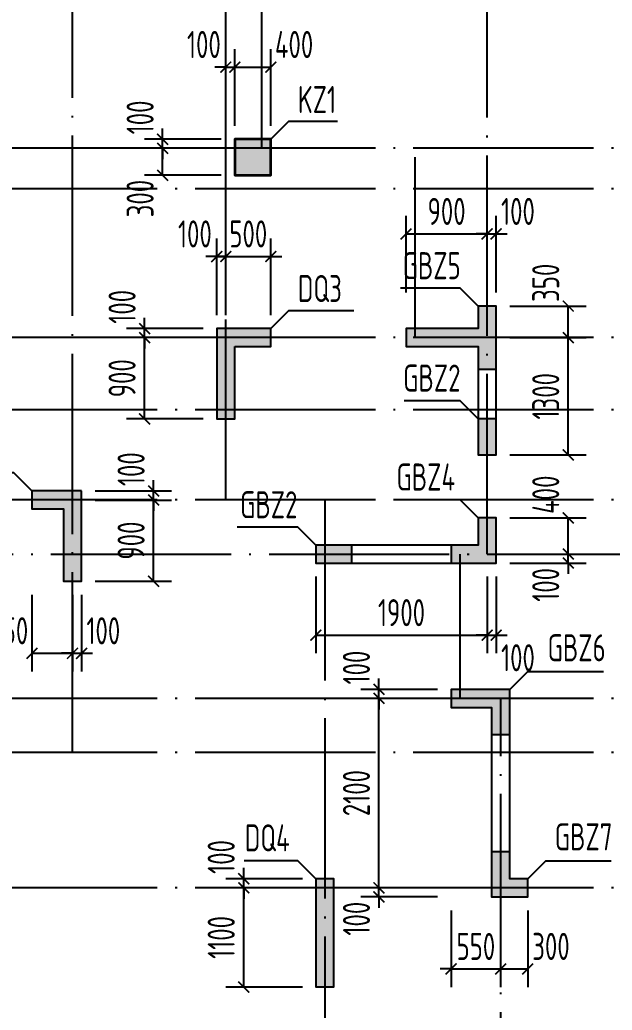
# Model space of a CAD drawing. Extents: x -668857 to 143095, y -247466 to 228182.
# Drawn here: x -321322 to -314750, y 133175 to 144156 of the extents above; entities that cross this region are included whole.
import ezdxf
from ezdxf.enums import TextEntityAlignment as Align

# ---------------------------------------------------------------- set-up
doc = ezdxf.new("R2010")
doc.units = 0
doc.header["$LTSCALE"] = 1000
doc.linetypes.add('DOTE', pattern=[2.42, 2, -0.2, 0.02, -0.2])
doc.layers.get('0').update_dxf_attribs({"linetype": 'CONTINUOUS'})
doc.layers.get('DEFPOINTS').update_dxf_attribs({"linetype": 'CONTINUOUS'})
for name, color, linetype in [('A-DOTE', 10, 'DOTE'), ('COLU_DE_TEXT', 7, 'CONTINUOUS'), ('LABEL', 1, 'CONTINUOUS'), ('S-Q墙实线', 6, 'CONTINUOUS'), ('S-Q墙标注', 3, 'CONTINUOUS'), ('S-X详图填充', 252, 'CONTINUOUS'), ('S-X详图实线', 4, 'CONTINUOUS'), ('S-Z柱实线', 6, 'CONTINUOUS'), ('S-Z柱编号', 6, 'CONTINUOUS')]:
    doc.layers.add(name, color=color, linetype=linetype)
doc.styles.add('TSSD_REIN', font='tssdeng.shx', dxfattribs={"width": 0.7, "height": 300, "bigfont": 'tssdchn.shx'})
doc.styles.add('结构文字', font='zstxt.shx', dxfattribs={"width": 0.7, "bigfont": 'zshz.shx'})
doc.dimstyles.new('STRUCK', dxfattribs={"dimtxt": 400, "dimasz": 121, "dimexe": 200, "dimexo": 150, "dimgap": 115, "dimtad": 1, "dimdec": 0, "dimdsep": 46, "dimtxsty": '结构文字', "dimblk": 'ARCHTICK', "dimcen": 400, "dimclrd": 3, "dimclre": 3, "dimclrt": 7, "dimadec": 0, "dimazin": 0, "dimtfac": 1, "dimtdec": 0, "dimtix": 1, "dimtmove": 2, "dimatfit": 3, "dimldrblk": '_DIMX', "dimfxl": 0, "dimtolj": 1, "dimtzin": 0, "dimarcsym": 0})

# ---------------------------------------------------------------- blocks, each defined once
blk = doc.blocks.new('20210726.16350016')
at = {"layer": 'A-DOTE'}
for p, q in [((11100, 10900), (11100, 21100)), ((12800, 13700), (12800, 21100)), ((13200, 17600), (13200, 21100)), ((15700, 13100.3), (15700, 21100)), ((55600, 17600), (3600, 17600)), ((14900, 15500), (14900, 17600)), ((55600, 17150), (3600, 17150)), ((55600, 15500), (3600, 15500)), ((55600, 14700), (3600, 14700)), ((55600, 13700), (3600, 13700)), ((13900.2, 13700), (13900, 3600)), ((3600, 13100.3), (55600, 13100.3)), ((15400, 11500), (15400, 13100)), ((55600, 11500), (3600, 11500)), ((15850, 3600), (15850, 11500)), ((55600, 10900), (3600, 10900)), ((55600, 9400), (3600, 9400))]:
    blk.add_line(p, q, dxfattribs=at)
blk = doc.blocks.new('_ArchTick')
at = {"color": 0, "linetype": 'ByBlock', "const_width": 0.15}
blk.add_lwpolyline([(-0.5, -0.5), (0.5, 0.5)], dxfattribs=at)
blk = doc.blocks.new('*D1543')
at = {"layer": 'DEFPOINTS', "color": 0}
for p in [(-318837, 134532), (-318037, 134532), (-318037, 133432)]:
    blk.add_point(p, dxfattribs=at)
at = {"layer": 'S-Q墙标注', "color": 3, "lineweight": -2}
for p, q in [((-318187, 134532), (-319037, 134532)), ((-318837, 133432), (-318837, 134532)), ((-318187, 133432), (-319037, 133432))]:
    blk.add_line(p, q, dxfattribs=at)
at = {"layer": 'S-Q墙标注', "color": 3, "lineweight": -2, "xscale": 121, "yscale": 121, "zscale": 121}
for p, rotation in [((-318837, 134532), 90), ((-318837, 133432), 270)]:
    blk.add_blockref('_ArchTick', p, dxfattribs=dict(at, rotation=rotation))
at = {"layer": 'S-Q墙标注', "color": 7, "insert": (-319087, 133982), "char_height": 300, "attachment_point": 5, "rotation": 90, "style": 'TSSD_REIN'}
blk.add_mtext('\\A1;1100', dxfattribs=at)
blk = doc.blocks.new('_DIMX')
blk.add_line((-150, 0), (150, 0))
at = {"const_width": 50}
blk.add_lwpolyline([(-70, -70), (70, 70)], dxfattribs=at)
blk = doc.blocks.new('*D1544')
at = {"layer": 'DEFPOINTS', "color": 0}
for p in [(-318837, 134632), (-318037, 134632), (-318037, 134532)]:
    blk.add_point(p, dxfattribs=at)
at = {"layer": 'S-Q墙标注', "color": 3, "lineweight": -2}
for p, q in [((-318837, 134632), (-318837, 134753)), ((-318187, 134632), (-319037, 134632)), ((-318837, 134532), (-318837, 134632)), ((-318187, 134532), (-319037, 134532)), ((-318837, 134532), (-318837, 134411))]:
    blk.add_line(p, q, dxfattribs=at)
at = {"layer": 'S-Q墙标注', "color": 3, "lineweight": -2, "xscale": 121, "yscale": 121, "zscale": 121}
for p, rotation in [((-318837, 134632), 270), ((-318837, 134532), 90)]:
    blk.add_blockref('_ArchTick', p, dxfattribs=dict(at, rotation=rotation))
at = {"layer": 'S-Q墙标注', "color": 7, "insert": (-319087, 134874), "char_height": 300, "attachment_point": 5, "rotation": 90, "style": 'TSSD_REIN'}
blk.add_mtext('\\A1;100', dxfattribs=at)
blk = doc.blocks.new('*D1553')
at = {"layer": 'DEFPOINTS', "color": 0}
for p in [(-320637, 138832), (-319837, 138832), (-320637, 137932)]:
    blk.add_point(p, dxfattribs=at)
at = {"layer": 'S-Q墙标注', "color": 3, "lineweight": -2}
for p, q in [((-320487, 138832), (-319637, 138832)), ((-319837, 137932), (-319837, 138832)), ((-320487, 137932), (-319637, 137932))]:
    blk.add_line(p, q, dxfattribs=at)
at = {"layer": 'S-Q墙标注', "color": 3, "lineweight": -2, "xscale": 121, "yscale": 121, "zscale": 121}
for p, rotation in [((-319837, 138832), 90), ((-319837, 137932), 270)]:
    blk.add_blockref('_ArchTick', p, dxfattribs=dict(at, rotation=rotation))
at = {"layer": 'S-Q墙标注', "color": 7, "insert": (-320087, 138382), "char_height": 300, "attachment_point": 5, "rotation": 90, "style": 'TSSD_REIN'}
blk.add_mtext('\\A1;900', dxfattribs=at)
blk = doc.blocks.new('*D1554')
at = {"layer": 'DEFPOINTS', "color": 0}
for p in [(-320637, 138932), (-319837, 138932), (-320637, 138832)]:
    blk.add_point(p, dxfattribs=at)
at = {"layer": 'S-Q墙标注', "color": 3, "lineweight": -2}
for p, q in [((-319837, 138932), (-319837, 139053)), ((-320487, 138932), (-319637, 138932)), ((-319837, 138832), (-319837, 138932)), ((-320487, 138832), (-319637, 138832)), ((-319837, 138832), (-319837, 138711))]:
    blk.add_line(p, q, dxfattribs=at)
at = {"layer": 'S-Q墙标注', "color": 3, "lineweight": -2, "xscale": 121, "yscale": 121, "zscale": 121}
for p, rotation in [((-319837, 138932), 270), ((-319837, 138832), 90)]:
    blk.add_blockref('_ArchTick', p, dxfattribs=dict(at, rotation=rotation))
at = {"layer": 'S-Q墙标注', "color": 7, "insert": (-320087, 139174), "char_height": 300, "attachment_point": 5, "rotation": 90, "style": 'TSSD_REIN'}
blk.add_mtext('\\A1;100', dxfattribs=at)
blk = doc.blocks.new('*D1555')
at = {"layer": 'DEFPOINTS', "color": 0}
for p in [(-321187, 137932), (-320737, 137932), (-320737, 137132)]:
    blk.add_point(p, dxfattribs=at)
at = {"layer": 'S-Q墙标注', "color": 3, "lineweight": -2}
for p, q in [((-321187, 137782), (-321187, 136932)), ((-320737, 137782), (-320737, 136932)), ((-321187, 137132), (-320737, 137132))]:
    blk.add_line(p, q, dxfattribs=at)
at = {"layer": 'S-Q墙标注', "color": 3, "lineweight": -2, "xscale": 121, "yscale": 121, "zscale": 121, "rotation": 180}
blk.add_blockref('_ArchTick', (-321187, 137132), dxfattribs=at)
at = {"layer": 'S-Q墙标注', "color": 3, "lineweight": -2, "xscale": 121, "yscale": 121, "zscale": 121}
blk.add_blockref('_ArchTick', (-320737, 137132), dxfattribs=at)
at = {"layer": 'S-Q墙标注', "color": 7, "insert": (-321445, 137382), "char_height": 300, "attachment_point": 5, "style": 'TSSD_REIN'}
blk.add_mtext('\\A1;450', dxfattribs=at)
blk = doc.blocks.new('*D1556')
at = {"layer": 'DEFPOINTS', "color": 0}
for p in [(-320737, 137932), (-320637, 137932), (-320637, 137132)]:
    blk.add_point(p, dxfattribs=at)
at = {"layer": 'S-Q墙标注', "color": 3, "lineweight": -2}
for p, q in [((-320737, 137782), (-320737, 136932)), ((-320637, 137782), (-320637, 136932)), ((-320737, 137132), (-320858, 137132)), ((-320737, 137132), (-320637, 137132)), ((-320637, 137132), (-320516, 137132))]:
    blk.add_line(p, q, dxfattribs=at)
at = {"layer": 'S-Q墙标注', "color": 3, "lineweight": -2, "xscale": 121, "yscale": 121, "zscale": 121}
blk.add_blockref('_ArchTick', (-320737, 137132), dxfattribs=at)
at = {"layer": 'S-Q墙标注', "color": 3, "lineweight": -2, "xscale": 121, "yscale": 121, "zscale": 121, "rotation": 180}
blk.add_blockref('_ArchTick', (-320637, 137132), dxfattribs=at)
at = {"layer": 'S-Q墙标注', "color": 7, "insert": (-320395, 137382), "char_height": 300, "attachment_point": 5, "style": 'TSSD_REIN'}
blk.add_mtext('\\A1;100', dxfattribs=at)
blk = doc.blocks.new('*D1557')
at = {"layer": 'DEFPOINTS', "color": 0}
for p in [(-316037, 138233), (-315237, 138233), (-316037, 138133)]:
    blk.add_point(p, dxfattribs=at)
at = {"layer": 'S-Q墙标注', "color": 3, "lineweight": -2}
for p, q in [((-315237, 138233), (-315237, 138354)), ((-315887, 138233), (-315037, 138233)), ((-315237, 138133), (-315237, 138233)), ((-315887, 138133), (-315037, 138133)), ((-315237, 138133), (-315237, 138012))]:
    blk.add_line(p, q, dxfattribs=at)
at = {"layer": 'S-Q墙标注', "color": 3, "lineweight": -2, "xscale": 121, "yscale": 121, "zscale": 121}
for p, rotation in [((-315237, 138233), 270), ((-315237, 138133), 90)]:
    blk.add_blockref('_ArchTick', p, dxfattribs=dict(at, rotation=rotation))
at = {"layer": 'S-Q墙标注', "color": 7, "insert": (-315487, 137891), "char_height": 300, "attachment_point": 5, "rotation": 90, "style": 'TSSD_REIN'}
blk.add_mtext('\\A1;100', dxfattribs=at)
blk = doc.blocks.new('*D1558')
at = {"layer": 'DEFPOINTS', "color": 0}
for p in [(-316037, 138633), (-315237, 138633), (-316037, 138233)]:
    blk.add_point(p, dxfattribs=at)
at = {"layer": 'S-Q墙标注', "color": 3, "lineweight": -2}
for p, q in [((-315887, 138633), (-315037, 138633)), ((-315237, 138233), (-315237, 138633)), ((-315887, 138233), (-315037, 138233))]:
    blk.add_line(p, q, dxfattribs=at)
at = {"layer": 'S-Q墙标注', "color": 3, "lineweight": -2, "xscale": 121, "yscale": 121, "zscale": 121}
for p, rotation in [((-315237, 138633), 90), ((-315237, 138233), 270)]:
    blk.add_blockref('_ArchTick', p, dxfattribs=dict(at, rotation=rotation))
at = {"layer": 'S-Q墙标注', "color": 7, "insert": (-315487, 138891), "char_height": 300, "attachment_point": 5, "rotation": 90, "style": 'TSSD_REIN'}
blk.add_mtext('\\A1;400', dxfattribs=at)
blk = doc.blocks.new('*D1559')
at = {"layer": 'DEFPOINTS', "color": 0}
for p in [(-318037, 138133), (-316137, 138133), (-316137, 137333)]:
    blk.add_point(p, dxfattribs=at)
at = {"layer": 'S-Q墙标注', "color": 3, "lineweight": -2}
for p, q in [((-318037, 137983), (-318037, 137133)), ((-316137, 137983), (-316137, 137133)), ((-318037, 137333), (-316137, 137333))]:
    blk.add_line(p, q, dxfattribs=at)
at = {"layer": 'S-Q墙标注', "color": 3, "lineweight": -2, "xscale": 121, "yscale": 121, "zscale": 121, "rotation": 180}
blk.add_blockref('_ArchTick', (-318037, 137333), dxfattribs=at)
at = {"layer": 'S-Q墙标注', "color": 3, "lineweight": -2, "xscale": 121, "yscale": 121, "zscale": 121}
blk.add_blockref('_ArchTick', (-316137, 137333), dxfattribs=at)
at = {"layer": 'S-Q墙标注', "color": 7, "insert": (-317087, 137583), "char_height": 300, "attachment_point": 5, "style": 'TSSD_REIN'}
blk.add_mtext('\\A1;1900', dxfattribs=at)
blk = doc.blocks.new('*D1560')
at = {"layer": 'DEFPOINTS', "color": 0}
for p in [(-316137, 138133), (-316037, 138133), (-316037, 137333)]:
    blk.add_point(p, dxfattribs=at)
at = {"layer": 'S-Q墙标注', "color": 3, "lineweight": -2}
for p, q in [((-316137, 137983), (-316137, 137133)), ((-316037, 137983), (-316037, 137133)), ((-316137, 137333), (-316258, 137333)), ((-316137, 137333), (-316037, 137333)), ((-316037, 137333), (-315916, 137333))]:
    blk.add_line(p, q, dxfattribs=at)
at = {"layer": 'S-Q墙标注', "color": 3, "lineweight": -2, "xscale": 121, "yscale": 121, "zscale": 121}
blk.add_blockref('_ArchTick', (-316137, 137333), dxfattribs=at)
at = {"layer": 'S-Q墙标注', "color": 3, "lineweight": -2, "xscale": 121, "yscale": 121, "zscale": 121, "rotation": 180}
blk.add_blockref('_ArchTick', (-316037, 137333), dxfattribs=at)
at = {"layer": 'S-Q墙标注', "color": 7, "insert": (-315795, 137083), "char_height": 300, "attachment_point": 5, "style": 'TSSD_REIN'}
blk.add_mtext('\\A1;100', dxfattribs=at)
blk = doc.blocks.new('*D1561')
at = {"layer": 'DEFPOINTS', "color": 0}
for p in [(-319937, 140632), (-319137, 140632), (-319137, 139732)]:
    blk.add_point(p, dxfattribs=at)
at = {"layer": 'S-Q墙标注', "color": 3, "lineweight": -2}
for p, q in [((-319287, 140632), (-320137, 140632)), ((-319937, 139732), (-319937, 140632)), ((-319287, 139732), (-320137, 139732))]:
    blk.add_line(p, q, dxfattribs=at)
at = {"layer": 'S-Q墙标注', "color": 3, "lineweight": -2, "xscale": 121, "yscale": 121, "zscale": 121}
for p, rotation in [((-319937, 140632), 90), ((-319937, 139732), 270)]:
    blk.add_blockref('_ArchTick', p, dxfattribs=dict(at, rotation=rotation))
at = {"layer": 'S-Q墙标注', "color": 7, "insert": (-320187, 140182), "char_height": 300, "attachment_point": 5, "rotation": 90, "style": 'TSSD_REIN'}
blk.add_mtext('\\A1;900', dxfattribs=at)
blk = doc.blocks.new('*D1562')
at = {"layer": 'DEFPOINTS', "color": 0}
for p in [(-319937, 140732), (-319137, 140732), (-319137, 140632)]:
    blk.add_point(p, dxfattribs=at)
at = {"layer": 'S-Q墙标注', "color": 3, "lineweight": -2}
for p, q in [((-319937, 140732), (-319937, 140853)), ((-319287, 140732), (-320137, 140732)), ((-319937, 140632), (-319937, 140732)), ((-319287, 140632), (-320137, 140632)), ((-319937, 140632), (-319937, 140511))]:
    blk.add_line(p, q, dxfattribs=at)
at = {"layer": 'S-Q墙标注', "color": 3, "lineweight": -2, "xscale": 121, "yscale": 121, "zscale": 121}
for p, rotation in [((-319937, 140732), 270), ((-319937, 140632), 90)]:
    blk.add_blockref('_ArchTick', p, dxfattribs=dict(at, rotation=rotation))
at = {"layer": 'S-Q墙标注', "color": 7, "insert": (-320187, 140974), "char_height": 300, "attachment_point": 5, "rotation": 90, "style": 'TSSD_REIN'}
blk.add_mtext('\\A1;100', dxfattribs=at)
blk = doc.blocks.new('*D1563')
at = {"layer": 'DEFPOINTS', "color": 0}
for p in [(-319037, 141532), (-319137, 140732), (-319037, 140732)]:
    blk.add_point(p, dxfattribs=at)
at = {"layer": 'S-Q墙标注', "color": 3, "lineweight": -2}
for p, q in [((-319137, 140882), (-319137, 141732)), ((-319037, 140882), (-319037, 141732)), ((-319137, 141532), (-319258, 141532)), ((-319137, 141532), (-319037, 141532)), ((-319037, 141532), (-318916, 141532))]:
    blk.add_line(p, q, dxfattribs=at)
at = {"layer": 'S-Q墙标注', "color": 3, "lineweight": -2, "xscale": 121, "yscale": 121, "zscale": 121}
blk.add_blockref('_ArchTick', (-319137, 141532), dxfattribs=at)
at = {"layer": 'S-Q墙标注', "color": 3, "lineweight": -2, "xscale": 121, "yscale": 121, "zscale": 121, "rotation": 180}
blk.add_blockref('_ArchTick', (-319037, 141532), dxfattribs=at)
at = {"layer": 'S-Q墙标注', "color": 7, "insert": (-319379, 141782), "char_height": 300, "attachment_point": 5, "style": 'TSSD_REIN'}
blk.add_mtext('\\A1;100', dxfattribs=at)
blk = doc.blocks.new('*D1564')
at = {"layer": 'DEFPOINTS', "color": 0}
for p in [(-318537, 141532), (-319037, 140732), (-318537, 140732)]:
    blk.add_point(p, dxfattribs=at)
at = {"layer": 'S-Q墙标注', "color": 3, "lineweight": -2}
for p, q in [((-319037, 140882), (-319037, 141732)), ((-318537, 140882), (-318537, 141732)), ((-319037, 141532), (-319158, 141532)), ((-319037, 141532), (-318537, 141532)), ((-318537, 141532), (-318416, 141532))]:
    blk.add_line(p, q, dxfattribs=at)
at = {"layer": 'S-Q墙标注', "color": 3, "lineweight": -2, "xscale": 121, "yscale": 121, "zscale": 121}
blk.add_blockref('_ArchTick', (-319037, 141532), dxfattribs=at)
at = {"layer": 'S-Q墙标注', "color": 3, "lineweight": -2, "xscale": 121, "yscale": 121, "zscale": 121, "rotation": 180}
blk.add_blockref('_ArchTick', (-318537, 141532), dxfattribs=at)
at = {"layer": 'S-Q墙标注', "color": 7, "insert": (-318787, 141782), "char_height": 300, "attachment_point": 5, "style": 'TSSD_REIN'}
blk.add_mtext('\\A1;500', dxfattribs=at)
blk = doc.blocks.new('*D1565')
at = {"layer": 'DEFPOINTS', "color": 0}
for p in [(-317337, 134532), (-316537, 134532), (-316537, 134432)]:
    blk.add_point(p, dxfattribs=at)
at = {"layer": 'S-Q墙标注', "color": 3, "lineweight": -2}
for p, q in [((-317337, 134532), (-317337, 134653)), ((-316687, 134532), (-317537, 134532)), ((-317337, 134432), (-317337, 134532)), ((-316687, 134432), (-317537, 134432)), ((-317337, 134432), (-317337, 134311))]:
    blk.add_line(p, q, dxfattribs=at)
at = {"layer": 'S-Q墙标注', "color": 3, "lineweight": -2, "xscale": 121, "yscale": 121, "zscale": 121}
for p, rotation in [((-317337, 134532), 270), ((-317337, 134432), 90)]:
    blk.add_blockref('_ArchTick', p, dxfattribs=dict(at, rotation=rotation))
at = {"layer": 'S-Q墙标注', "color": 7, "insert": (-317587, 134190), "char_height": 300, "attachment_point": 5, "rotation": 90, "style": 'TSSD_REIN'}
blk.add_mtext('\\A1;100', dxfattribs=at)
blk = doc.blocks.new('*D1566')
at = {"layer": 'DEFPOINTS', "color": 0}
for p in [(-317337, 136632), (-316537, 136632), (-316537, 134532)]:
    blk.add_point(p, dxfattribs=at)
at = {"layer": 'S-Q墙标注', "color": 3, "lineweight": -2}
for p, q in [((-316687, 136632), (-317537, 136632)), ((-317337, 134532), (-317337, 136632)), ((-316687, 134532), (-317537, 134532))]:
    blk.add_line(p, q, dxfattribs=at)
at = {"layer": 'S-Q墙标注', "color": 3, "lineweight": -2, "xscale": 121, "yscale": 121, "zscale": 121}
for p, rotation in [((-317337, 136632), 90), ((-317337, 134532), 270)]:
    blk.add_blockref('_ArchTick', p, dxfattribs=dict(at, rotation=rotation))
at = {"layer": 'S-Q墙标注', "color": 7, "insert": (-317587, 135582), "char_height": 300, "attachment_point": 5, "rotation": 90, "style": 'TSSD_REIN'}
blk.add_mtext('\\A1;2100', dxfattribs=at)
blk = doc.blocks.new('*D1567')
at = {"layer": 'DEFPOINTS', "color": 0}
for p in [(-317337, 136732), (-316537, 136732), (-316537, 136632)]:
    blk.add_point(p, dxfattribs=at)
at = {"layer": 'S-Q墙标注', "color": 3, "lineweight": -2}
for p, q in [((-317337, 136732), (-317337, 136853)), ((-316687, 136732), (-317537, 136732)), ((-317337, 136632), (-317337, 136732)), ((-316687, 136632), (-317537, 136632)), ((-317337, 136632), (-317337, 136511))]:
    blk.add_line(p, q, dxfattribs=at)
at = {"layer": 'S-Q墙标注', "color": 3, "lineweight": -2, "xscale": 121, "yscale": 121, "zscale": 121}
for p, rotation in [((-317337, 136732), 270), ((-317337, 136632), 90)]:
    blk.add_blockref('_ArchTick', p, dxfattribs=dict(at, rotation=rotation))
at = {"layer": 'S-Q墙标注', "color": 7, "insert": (-317587, 136974), "char_height": 300, "attachment_point": 5, "rotation": 90, "style": 'TSSD_REIN'}
blk.add_mtext('\\A1;100', dxfattribs=at)
blk = doc.blocks.new('*D1316')
at = {"layer": 'DEFPOINTS', "color": 0}
for p in [(-316537, 134432), (-315987, 134432), (-315987, 133632)]:
    blk.add_point(p, dxfattribs=at)
at = {"layer": 'S-Q墙标注', "color": 3, "lineweight": -2}
for p, q in [((-316537, 134282), (-316537, 133432)), ((-315987, 134282), (-315987, 133432)), ((-316537, 133632), (-316658, 133632)), ((-316537, 133632), (-315987, 133632)), ((-315987, 133632), (-315866, 133632))]:
    blk.add_line(p, q, dxfattribs=at)
at = {"layer": 'S-Q墙标注', "color": 3, "lineweight": -2, "xscale": 121, "yscale": 121, "zscale": 121}
blk.add_blockref('_ArchTick', (-316537, 133632), dxfattribs=at)
at = {"layer": 'S-Q墙标注', "color": 3, "lineweight": -2, "xscale": 121, "yscale": 121, "zscale": 121, "rotation": 180}
blk.add_blockref('_ArchTick', (-315987, 133632), dxfattribs=at)
at = {"layer": 'S-Q墙标注', "color": 7, "insert": (-316262, 133882), "char_height": 300, "attachment_point": 5, "style": 'TSSD_REIN'}
blk.add_mtext('\\A1;550', dxfattribs=at)
blk = doc.blocks.new('*D1317')
at = {"layer": 'DEFPOINTS', "color": 0}
for p in [(-315987, 134432), (-315687, 134432), (-315687, 133632)]:
    blk.add_point(p, dxfattribs=at)
at = {"layer": 'S-Q墙标注', "color": 3, "lineweight": -2}
for p, q in [((-315987, 134282), (-315987, 133432)), ((-315687, 134282), (-315687, 133432)), ((-315987, 133632), (-315687, 133632))]:
    blk.add_line(p, q, dxfattribs=at)
at = {"layer": 'S-Q墙标注', "color": 3, "lineweight": -2, "xscale": 121, "yscale": 121, "zscale": 121, "rotation": 180}
blk.add_blockref('_ArchTick', (-315987, 133632), dxfattribs=at)
at = {"layer": 'S-Q墙标注', "color": 3, "lineweight": -2, "xscale": 121, "yscale": 121, "zscale": 121}
blk.add_blockref('_ArchTick', (-315687, 133632), dxfattribs=at)
at = {"layer": 'S-Q墙标注', "color": 7, "insert": (-315429, 133882), "char_height": 300, "attachment_point": 5, "style": 'TSSD_REIN'}
blk.add_mtext('\\A1;300', dxfattribs=at)
blk = doc.blocks.new('*D1340')
at = {"layer": 'DEFPOINTS', "color": 0}
for p in [(-319737, 142832), (-318937, 142832), (-318937, 142732)]:
    blk.add_point(p, dxfattribs=at)
at = {"layer": 'S-Q墙标注', "color": 3, "lineweight": -2}
for p, q in [((-319737, 142832), (-319737, 142953)), ((-319087, 142832), (-319937, 142832)), ((-319737, 142732), (-319737, 142832)), ((-319087, 142732), (-319937, 142732)), ((-319737, 142732), (-319737, 142611))]:
    blk.add_line(p, q, dxfattribs=at)
at = {"layer": 'S-Q墙标注', "color": 3, "lineweight": -2, "xscale": 121, "yscale": 121, "zscale": 121}
for p, rotation in [((-319737, 142832), 270), ((-319737, 142732), 90)]:
    blk.add_blockref('_ArchTick', p, dxfattribs=dict(at, rotation=rotation))
at = {"layer": 'S-Q墙标注', "color": 7, "insert": (-319987, 143074), "char_height": 300, "attachment_point": 5, "rotation": 90, "style": 'TSSD_REIN'}
blk.add_mtext('\\A1;100', dxfattribs=at)
blk = doc.blocks.new('*D1343')
at = {"layer": 'DEFPOINTS', "color": 0}
for p in [(-319737, 142732), (-318937, 142732), (-318937, 142432)]:
    blk.add_point(p, dxfattribs=at)
at = {"layer": 'S-Q墙标注', "color": 3, "lineweight": -2}
for p, q in [((-319087, 142732), (-319937, 142732)), ((-319737, 142432), (-319737, 142732)), ((-319087, 142432), (-319937, 142432))]:
    blk.add_line(p, q, dxfattribs=at)
at = {"layer": 'S-Q墙标注', "color": 3, "lineweight": -2, "xscale": 121, "yscale": 121, "zscale": 121}
for p, rotation in [((-319737, 142732), 90), ((-319737, 142432), 270)]:
    blk.add_blockref('_ArchTick', p, dxfattribs=dict(at, rotation=rotation))
at = {"layer": 'S-Q墙标注', "color": 7, "insert": (-319987, 142174), "char_height": 300, "attachment_point": 5, "rotation": 90, "style": 'TSSD_REIN'}
blk.add_mtext('\\A1;300', dxfattribs=at)
blk = doc.blocks.new('*D1344')
at = {"layer": 'DEFPOINTS', "color": 0}
for p in [(-318537, 143632), (-318937, 142832), (-318537, 142832)]:
    blk.add_point(p, dxfattribs=at)
at = {"layer": 'S-Q墙标注', "color": 3, "lineweight": -2}
for p, q in [((-318937, 142982), (-318937, 143832)), ((-318537, 142982), (-318537, 143832)), ((-318937, 143632), (-318537, 143632))]:
    blk.add_line(p, q, dxfattribs=at)
at = {"layer": 'S-Q墙标注', "color": 3, "lineweight": -2, "xscale": 121, "yscale": 121, "zscale": 121, "rotation": 180}
blk.add_blockref('_ArchTick', (-318937, 143632), dxfattribs=at)
at = {"layer": 'S-Q墙标注', "color": 3, "lineweight": -2, "xscale": 121, "yscale": 121, "zscale": 121}
blk.add_blockref('_ArchTick', (-318537, 143632), dxfattribs=at)
at = {"layer": 'S-Q墙标注', "color": 7, "insert": (-318279, 143882), "char_height": 300, "attachment_point": 5, "style": 'TSSD_REIN'}
blk.add_mtext('\\A1;400', dxfattribs=at)
blk = doc.blocks.new('*D1345')
at = {"layer": 'DEFPOINTS', "color": 0}
for p in [(-318937, 143632), (-319037, 142832), (-318937, 142832)]:
    blk.add_point(p, dxfattribs=at)
at = {"layer": 'S-Q墙标注', "color": 3, "lineweight": -2}
for p, q in [((-319037, 142982), (-319037, 143832)), ((-318937, 142982), (-318937, 143832)), ((-319037, 143632), (-319158, 143632)), ((-319037, 143632), (-318937, 143632)), ((-318937, 143632), (-318816, 143632))]:
    blk.add_line(p, q, dxfattribs=at)
at = {"layer": 'S-Q墙标注', "color": 3, "lineweight": -2, "xscale": 121, "yscale": 121, "zscale": 121}
blk.add_blockref('_ArchTick', (-319037, 143632), dxfattribs=at)
at = {"layer": 'S-Q墙标注', "color": 3, "lineweight": -2, "xscale": 121, "yscale": 121, "zscale": 121, "rotation": 180}
blk.add_blockref('_ArchTick', (-318937, 143632), dxfattribs=at)
at = {"layer": 'S-Q墙标注', "color": 7, "insert": (-319279, 143882), "char_height": 300, "attachment_point": 5, "style": 'TSSD_REIN'}
blk.add_mtext('\\A1;100', dxfattribs=at)
blk = doc.blocks.new('*D1249')
at = {"layer": 'DEFPOINTS', "color": 0}
for p in [(-316037, 140632), (-315237, 140632), (-316037, 139332)]:
    blk.add_point(p, dxfattribs=at)
at = {"layer": 'S-Q墙标注', "color": 3, "lineweight": -2}
for p, q in [((-315887, 140632), (-315037, 140632)), ((-315237, 139332), (-315237, 140632)), ((-315887, 139332), (-315037, 139332))]:
    blk.add_line(p, q, dxfattribs=at)
at = {"layer": 'S-Q墙标注', "color": 3, "lineweight": -2, "xscale": 121, "yscale": 121, "zscale": 121}
for p, rotation in [((-315237, 140632), 90), ((-315237, 139332), 270)]:
    blk.add_blockref('_ArchTick', p, dxfattribs=dict(at, rotation=rotation))
at = {"layer": 'S-Q墙标注', "color": 7, "insert": (-315487, 139982), "char_height": 300, "attachment_point": 5, "rotation": 90, "style": 'TSSD_REIN'}
blk.add_mtext('\\A1;1300', dxfattribs=at)
blk = doc.blocks.new('*D1250')
at = {"layer": 'DEFPOINTS', "color": 0}
for p in [(-316037, 140982), (-315237, 140982), (-316037, 140632)]:
    blk.add_point(p, dxfattribs=at)
at = {"layer": 'S-Q墙标注', "color": 3, "lineweight": -2}
for p, q in [((-315887, 140982), (-315037, 140982)), ((-315237, 140632), (-315237, 140982)), ((-315887, 140632), (-315037, 140632))]:
    blk.add_line(p, q, dxfattribs=at)
at = {"layer": 'S-Q墙标注', "color": 3, "lineweight": -2, "xscale": 121, "yscale": 121, "zscale": 121}
for p, rotation in [((-315237, 140982), 90), ((-315237, 140632), 270)]:
    blk.add_blockref('_ArchTick', p, dxfattribs=dict(at, rotation=rotation))
at = {"layer": 'S-Q墙标注', "color": 7, "insert": (-315487, 141240), "char_height": 300, "attachment_point": 5, "rotation": 90, "style": 'TSSD_REIN'}
blk.add_mtext('\\A1;350', dxfattribs=at)
blk = doc.blocks.new('*D1251')
at = {"layer": 'DEFPOINTS', "color": 0}
for p in [(-316137, 141782), (-317037, 140982), (-316137, 140982)]:
    blk.add_point(p, dxfattribs=at)
at = {"layer": 'S-Q墙标注', "color": 3, "lineweight": -2}
for p, q in [((-317037, 141132), (-317037, 141982)), ((-316137, 141132), (-316137, 141982)), ((-317037, 141782), (-316137, 141782))]:
    blk.add_line(p, q, dxfattribs=at)
at = {"layer": 'S-Q墙标注', "color": 3, "lineweight": -2, "xscale": 121, "yscale": 121, "zscale": 121, "rotation": 180}
blk.add_blockref('_ArchTick', (-317037, 141782), dxfattribs=at)
at = {"layer": 'S-Q墙标注', "color": 3, "lineweight": -2, "xscale": 121, "yscale": 121, "zscale": 121}
blk.add_blockref('_ArchTick', (-316137, 141782), dxfattribs=at)
at = {"layer": 'S-Q墙标注', "color": 7, "insert": (-316587, 142032), "char_height": 300, "attachment_point": 5, "style": 'TSSD_REIN'}
blk.add_mtext('\\A1;900', dxfattribs=at)
blk = doc.blocks.new('*D1252')
at = {"layer": 'DEFPOINTS', "color": 0}
for p in [(-316037, 141782), (-316137, 140982), (-316037, 140982)]:
    blk.add_point(p, dxfattribs=at)
at = {"layer": 'S-Q墙标注', "color": 3, "lineweight": -2}
for p, q in [((-316137, 141132), (-316137, 141982)), ((-316037, 141132), (-316037, 141982)), ((-316137, 141782), (-316258, 141782)), ((-316137, 141782), (-316037, 141782)), ((-316037, 141782), (-315916, 141782))]:
    blk.add_line(p, q, dxfattribs=at)
at = {"layer": 'S-Q墙标注', "color": 3, "lineweight": -2, "xscale": 121, "yscale": 121, "zscale": 121}
blk.add_blockref('_ArchTick', (-316137, 141782), dxfattribs=at)
at = {"layer": 'S-Q墙标注', "color": 3, "lineweight": -2, "xscale": 121, "yscale": 121, "zscale": 121, "rotation": 180}
blk.add_blockref('_ArchTick', (-316037, 141782), dxfattribs=at)
at = {"layer": 'S-Q墙标注', "color": 7, "insert": (-315795, 142032), "char_height": 300, "attachment_point": 5, "style": 'TSSD_REIN'}
blk.add_mtext('\\A1;100', dxfattribs=at)

msp = doc.modelspace()

# ---------------------------------------------------------------- hatches: boundary and pattern name
at = {"layer": 'S-X详图填充'}
h = msp.add_hatch(color=256, dxfattribs=at)
h.dxf.hatch_style = 1
h.paths.add_polyline_path([(-318536.85, 142832.31), (-318936.85, 142832.31), (-318936.85, 142432.31), (-318536.85, 142432.31)])
h = msp.add_hatch(color=256, dxfattribs=at)
h.dxf.hatch_style = 1
h.paths.add_polyline_path([(-316236.85, 140281.85), (-316036.85, 140281.85), (-316036.85, 140982.31), (-316236.85, 140982.31), (-316236.85, 140732.31), (-317036.97, 140732.31), (-317036.97, 140532.31), (-316236.85, 140532.31)])
h = msp.add_hatch(color=256, dxfattribs=at)
h.dxf.hatch_style = 1
h.paths.add_polyline_path([(-318936.85, 140532.31), (-318536.93, 140532.31), (-318536.93, 140732.31), (-319136.85, 140732.31), (-319136.85, 139732.31), (-318936.85, 139732.31)])
h = msp.add_hatch(color=256, dxfattribs=at)
h.dxf.hatch_style = 1
h.paths.add_polyline_path([(-316036.85, 139732.31), (-316236.85, 139732.31), (-316236.85, 139332.31), (-316036.85, 139332.31)])
h = msp.add_hatch(color=256, dxfattribs=at)
h.dxf.hatch_style = 1
h.paths.add_polyline_path([(-320636.84, 138932.31), (-321186.76, 138932.31), (-321186.76, 138732.31), (-320836.84, 138732.31), (-320836.84, 137932.31), (-320636.84, 137932.31)])
h = msp.add_hatch(color=256, dxfattribs=at)
h.dxf.hatch_style = 1
h.paths.add_polyline_path([(-316536.85, 138332.58), (-316536.85, 138132.58), (-316036.85, 138132.58), (-316036.85, 138632.58), (-316236.85, 138632.58), (-316236.85, 138332.58)])
h = msp.add_hatch(color=256, dxfattribs=at)
h.dxf.hatch_style = 1
h.paths.add_polyline_path([(-317636.85, 138132.58), (-317636.85, 138332.58), (-318036.85, 138332.58), (-318036.85, 138132.58)])
h = msp.add_hatch(color=256, dxfattribs=at)
h.dxf.hatch_style = 1
h.paths.add_polyline_path([(-316086.85, 136232.31), (-315886.85, 136232.31), (-315886.85, 136732.31), (-316536.91, 136732.31), (-316536.91, 136532.31), (-316086.85, 136532.31)])
h = msp.add_hatch(color=256, dxfattribs=at)
h.dxf.hatch_style = 1
h.paths.add_polyline_path([(-315886.85, 134932.31), (-316086.85, 134932.31), (-316086.85, 134432.31), (-315686.85, 134432.31), (-315686.85, 134632.31), (-315886.85, 134632.31)])
h = msp.add_hatch(color=256, dxfattribs=at)
h.dxf.hatch_style = 1
h.paths.add_polyline_path([(-317836.84, 133432.31), (-317836.84, 134632.31), (-318036.84, 134632.31), (-318036.84, 133432.31)])

# ---------------------------------------------------------------- linework, layer by layer
at = {"layer": 'LABEL'}
msp.add_lwpolyline([(-318536.85, 142832.31), (-318336.85, 143032.31), (-317797.9, 143032.31)], dxfattribs=at)
at = {"layer": 'S-Q墙实线'}
msp.add_lwpolyline([(-316036.85, 140632.31), (-316036.85, 140982.31), (-316236.85, 140982.31), (-316236.85, 140732.31), (-317036.97, 140732.31), (-317036.97, 140532.31), (-316236.85, 140532.31), (-316236.85, 139332.31), (-316036.85, 139332.31), (-316036.85, 140632.31)], dxfattribs=at)
for points in [[(-318936.85, 140532.31), (-318536.93, 140532.31), (-318536.93, 140732.31), (-319136.85, 140732.31), (-319136.85, 139732.31), (-318936.85, 139732.31)], [(-320636.84, 138932.31), (-321186.76, 138932.31), (-321186.76, 138732.31), (-320836.84, 138732.31), (-320836.84, 137932.31), (-320636.84, 137932.31)], [(-316036.85, 138132.58), (-316036.85, 138632.58), (-316236.85, 138632.58), (-316236.85, 138332.58), (-316436.91, 138332.58), (-318036.85, 138332.58), (-318036.85, 138132.58), (-316436.91, 138132.58)], [(-315886.85, 136732.31), (-316536.91, 136732.31), (-316536.91, 136532.31), (-316086.85, 136532.31), (-316086.85, 136032.31), (-316086.85, 134432.31), (-315686.85, 134432.31), (-315686.85, 134632.31), (-315886.85, 134632.31), (-315886.85, 136032.31)], [(-317836.84, 133432.31), (-317836.84, 134632.31), (-318036.84, 134632.31), (-318036.84, 133432.31)]]:
    msp.add_lwpolyline(points, close=True, dxfattribs=at)
at = {"layer": 'S-X详图实线'}
for points in [[(-318536.85, 142832.31), (-318936.85, 142832.31), (-318936.85, 142432.31), (-318536.85, 142432.31), (-318536.85, 142832.31)], [(-316236.85, 140281.85), (-316036.85, 140281.85), (-316036.85, 140982.31), (-316236.85, 140982.31), (-316236.85, 140732.31), (-317036.97, 140732.31), (-317036.97, 140532.31), (-316236.85, 140532.31), (-316236.85, 140532.31)], [(-318936.85, 140532.31), (-318536.93, 140532.31), (-318536.93, 140732.31), (-319136.85, 140732.31), (-319136.85, 139732.31), (-318936.85, 139732.31), (-318936.85, 140532.31)], [(-316036.85, 139732.31), (-316236.85, 139732.31), (-316236.85, 139332.31), (-316036.85, 139332.31), (-316036.85, 139732.31)], [(-320636.84, 138932.31), (-321186.76, 138932.31), (-321186.76, 138732.31), (-320836.84, 138732.31), (-320836.84, 137932.31), (-320636.84, 137932.31), (-320636.84, 138932.31)], [(-316536.85, 138332.58), (-316536.85, 138132.58), (-316036.85, 138132.58), (-316036.85, 138632.58), (-316236.85, 138632.58), (-316236.85, 138332.58), (-316536.85, 138332.58)], [(-317636.85, 138132.58), (-317636.85, 138332.58), (-318036.85, 138332.58), (-318036.85, 138132.58), (-317636.85, 138132.58)], [(-316086.85, 136232.31), (-315886.85, 136232.31), (-315886.85, 136732.31), (-316536.91, 136732.31), (-316536.91, 136532.31), (-316086.85, 136532.31), (-316086.85, 136232.31)], [(-315886.85, 134932.31), (-316086.85, 134932.31), (-316086.85, 134432.31), (-315686.85, 134432.31), (-315686.85, 134632.31), (-315886.85, 134632.31), (-315886.85, 134932.31)], [(-318036.84, 133432.31), (-317836.84, 133432.31), (-317836.84, 134632.31), (-318036.84, 134632.31), (-318036.84, 133432.31)]]:
    msp.add_lwpolyline(points, close=True, dxfattribs=at)
at = {"layer": 'S-Z柱实线', "lineweight": 35}
msp.add_lwpolyline([(-318536.85, 142832.31), (-318936.85, 142832.31), (-318936.85, 142432.31), (-318536.85, 142432.31)], close=True, dxfattribs=at)
at = {"layer": 'S-Z柱编号', "color": 7}
for points in [[(-316236.85, 140982.31), (-316436.85, 141182.31), (-317098.45, 141182.31)], [(-318536.93, 140732.31), (-318336.93, 140932.31), (-317615.4, 140932.31)], [(-316236.85, 139732.31), (-316436.85, 139932.31), (-317056.93, 139932.31)], [(-321186.76, 138932.31), (-321386.76, 139132.31), (-322015.18, 139132.31)], [(-316236.84, 138632.58), (-316436.84, 138832.58), (-317161.45, 138832.58)], [(-318036.85, 138332.58), (-318236.85, 138532.58), (-318911.24, 138532.58)], [(-315886.85, 136732.31), (-315686.85, 136932.31), (-314846.85, 136932.31)], [(-318036.6, 134632.31), (-318236.6, 134832.31), (-318834.11, 134832.31)], [(-315686.85, 134632.31), (-315486.85, 134832.31), (-314762.19, 134832.31)]]:
    msp.add_lwpolyline(points, dxfattribs=at)

# ---------------------------------------------------------------- block references
at = {"layer": 'A-DOTE'}
msp.add_blockref('20210726.16350016', (-331836.85, 125132.26), dxfattribs=at)

# ---------------------------------------------------------------- texts
at = {"layer": 'COLU_DE_TEXT', "style": 'TSSD_REIN', "width": 0.7}
msp.add_text('KZ1', height=300, dxfattribs=at).set_placement((-318236.85, 143032.31), align=Align.BOTTOM_LEFT)
at = {"layer": 'S-Z柱编号', "color": 7, "style": 'TSSD_REIN', "width": 0.7}
for s, p in [('GBZ5', (-317075.19, 141190.06)), ('DQ3', (-318236.93, 140936.75)), ('GBZ2', (-317068.53, 139944.02)), ('GBZ4', (-317142.61, 138846.79)), ('GBZ2', (-318877.99, 138539.72)), ('GBZ6', (-315466.55, 136953.53)), ('DQ4', (-318825.91, 134846.01)), ('GBZ7', (-315386.85, 134857.28))]:
    msp.add_text(s, height=300, dxfattribs=at).set_placement(p, align=Align.BOTTOM_LEFT)

# ---------------------------------------------------------------- dimensions: what is measured, and where the dimension line sits
at = {"layer": 'S-Q墙标注'}
for base, p1, p2, picture, middle in [((-318936.85, 143632.31), (-319036.85, 142832.31), (-318936.85, 142832.31), '*D1345', (-319278.77, 143882.31)), ((-318536.85, 143632.31), (-318936.85, 142832.31), (-318536.85, 142832.31), '*D1344', (-318278.77, 143882.31)), ((-316036.85, 141782.31), (-316136.86, 140982.31), (-316036.85, 140982.31), '*D1252', (-315794.92, 142032.31)), ((-319036.85, 141532.31), (-319136.85, 140732.31), (-319036.85, 140732.31), '*D1563', (-319378.77, 141782.31)), ((-316036.85, 137332.58), (-316136.85, 138132.58), (-316036.85, 138132.58), '*D1560', (-315794.93, 137082.58)), ((-320736.85, 137132.31), (-321186.76, 137932.31), (-320736.85, 137932.31), '*D1555', (-321444.83, 137382.31)), ((-320636.84, 137132.31), (-320736.85, 137932.31), (-320636.84, 137932.31), '*D1556', (-320394.91, 137382.31)), ((-315686.84, 133632.28), (-315986.84, 134432.28), (-315686.84, 134432.28), '*D1317', (-315428.76, 133882.28))]:
    dim = msp.add_linear_dim(base=base, p1=p1, p2=p2, dimstyle='STRUCK', override={"dimtxt": 300, "dimgap": 100, "dimtxsty": 'TSSD_REIN'}, dxfattribs=at)
    dim.commit()
    dim.dimension.update_dxf_attribs({"geometry": picture, "text_midpoint": middle, "dimtype": 160})
for base, p1, p2, picture, middle in [((-319736.85, 142832.31), (-318936.85, 142732.31), (-318936.85, 142832.31), '*D1340', (-319986.85, 143074.23)), ((-319736.85, 142732.31), (-318936.85, 142432.31), (-318936.85, 142732.31), '*D1343', (-319986.85, 142174.23)), ((-315236.85, 140982.31), (-316036.85, 140632.31), (-316036.85, 140982.31), '*D1250', (-315486.85, 141240.38)), ((-319936.85, 140732.31), (-319136.85, 140632.31), (-319136.85, 140732.31), '*D1562', (-320186.85, 140974.23)), ((-319836.84, 138932.31), (-320636.84, 138832.31), (-320636.84, 138932.31), '*D1554', (-320086.84, 139174.23)), ((-315236.85, 138632.58), (-316036.85, 138232.58), (-316036.85, 138632.58), '*D1558', (-315486.85, 138890.65)), ((-315236.85, 138232.58), (-316036.85, 138132.58), (-316036.85, 138232.58), '*D1557', (-315486.85, 137890.65)), ((-317336.91, 136732.31), (-316536.91, 136632.31), (-316536.91, 136732.31), '*D1567', (-317586.91, 136974.23)), ((-318836.84, 134632.31), (-318036.84, 134532.31), (-318036.84, 134632.31), '*D1544', (-319086.84, 134874.23)), ((-317336.91, 134532.31), (-316536.91, 134432.31), (-316536.91, 134532.31), '*D1565', (-317586.91, 134190.38))]:
    dim = msp.add_linear_dim(base=base, p1=p1, p2=p2, angle=90, dimstyle='STRUCK', override={"dimtxt": 300, "dimgap": 100, "dimtxsty": 'TSSD_REIN'}, dxfattribs=at)
    dim.commit()
    dim.dimension.update_dxf_attribs({"geometry": picture, "text_midpoint": middle, "dimtype": 160})
for base, p1, p2, picture, middle in [((-316136.86, 141782.31), (-317036.97, 140982.31), (-316136.86, 140982.31), '*D1251', (-316586.91, 142032.31)), ((-318536.93, 141532.31), (-319036.85, 140732.31), (-318536.93, 140732.31), '*D1564', (-318786.89, 141782.31)), ((-316136.85, 137332.58), (-318036.85, 138132.58), (-316136.85, 138132.58), '*D1559', (-317086.85, 137582.58)), ((-315986.84, 133632.28), (-316536.85, 134432.42), (-315986.84, 134432.28), '*D1316', (-316261.84, 133882.28))]:
    dim = msp.add_linear_dim(base=base, p1=p1, p2=p2, dimstyle='STRUCK', override={"dimtxt": 300, "dimgap": 100, "dimtxsty": 'TSSD_REIN'}, dxfattribs=at)
    dim.commit()
    dim.dimension.update_dxf_attribs({"geometry": picture, "text_midpoint": middle})
for base, p1, p2, picture, middle in [((-319936.85, 140632.31), (-319136.85, 139732.31), (-319136.85, 140632.31), '*D1561', (-320186.85, 140182.31)), ((-315236.85, 140632.31), (-316036.85, 139332.31), (-316036.85, 140632.31), '*D1249', (-315486.85, 139982.31)), ((-319836.84, 138832.31), (-320636.84, 137932.31), (-320636.84, 138832.31), '*D1553', (-320086.84, 138382.31)), ((-317336.91, 136632.31), (-316536.91, 134532.31), (-316536.91, 136632.31), '*D1566', (-317586.91, 135582.31)), ((-318836.84, 134532.31), (-318036.84, 133432.31), (-318036.84, 134532.31), '*D1543', (-319086.84, 133982.31))]:
    dim = msp.add_linear_dim(base=base, p1=p1, p2=p2, angle=90, dimstyle='STRUCK', override={"dimtxt": 300, "dimgap": 100, "dimtxsty": 'TSSD_REIN'}, dxfattribs=at)
    dim.commit()
    dim.dimension.update_dxf_attribs({"geometry": picture, "text_midpoint": middle})

doc.saveas('drawing.dxf')
